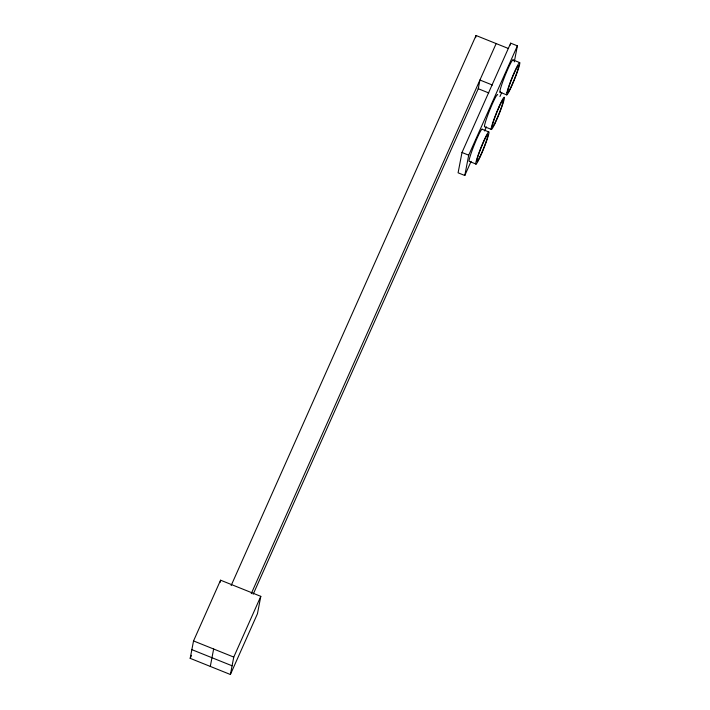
<?xml version="1.0" encoding="UTF-8"?>
<svg xmlns="http://www.w3.org/2000/svg" width="710" height="710" viewBox="0 0 710 710"><rect width="100%" height="100%" fill="white"/><g stroke="black" fill="none" stroke-linecap="round" stroke-linejoin="round"><path stroke-width="1.06" d="M190.182 658.347L193.537 640.935L220.579 580.194L260.801 596.347L257.446 613.759L230.404 674.5L190.182 658.347L191.531 655.312M220.153 582.369L220.579 580.194M210.293 666.424L213.648 649.011M230.404 674.5L233.759 657.087L260.801 596.347M475.62 37.674L476.046 35.5L508.6 48.573M514.288 61.885L517.386 45.848L510.676 43.159L461.997 152.49L458.092 172.805L464.793 175.494L471.103 161.321M464.793 175.494L468.707 155.179L517.386 45.848M510.304 45.094L510.676 43.159M231.149 585.546L476.046 35.5M251.26 593.622L496.157 43.576M253.186 594.226L478.691 87.738M484.619 130.951L486.43 126.904M499.947 96.533L501.748 92.486M512.993 59.906L519.693 62.595M492.376 85.022L479.924 80.017L478.247 88.723L488.782 92.957M500.009 92.193L506.718 94.891M491.497 129.468L484.797 126.779A17.404 1.473 -68.1 0 1 489.847 109.819A17.404 1.473 -68.1 0 1 497.701 94.794M481.966 129.184L488.666 131.882M461.997 152.49L468.707 155.179M476.082 164.09L469.381 161.401A17.404 1.473 -68.1 0 1 474.431 144.441A17.404 1.473 -68.1 0 1 482.285 129.415M193.537 640.935L233.759 657.087M191.86 649.641L232.081 665.794M513.117 60.616A17.404 1.473 -68.1 0 0 507.748 69.305A17.404 1.473 -68.1 0 0 500.213 89.726L499.884 91.483A17.404 1.473 -68.1 0 0 500.577 91.803M518.664 65.95L518.415 67.379A14.502 1.225 -68.1 0 1 509.416 90.081A14.502 1.225 -68.1 0 1 511.04 80.878A14.502 1.225 -68.1 0 1 518.664 65.95M506.913 92.415L506.585 94.181A17.404 1.473 -68.1 0 0 511.954 85.493A17.404 1.473 -68.1 0 0 519.498 65.071L519.818 63.314A17.404 1.473 -68.1 0 0 514.448 71.994A17.404 1.473 -68.1 0 0 506.913 92.415M499.228 106.846L497.799 110.112A14.502 1.225 -68.1 0 0 492.784 126.584A14.502 1.225 -68.1 0 0 502.014 105.444A14.502 1.225 -68.1 0 0 499.228 106.846M494.817 123.868A17.404 1.473 -68.1 0 0 504.411 97.483A17.404 1.473 -68.1 0 0 494.151 118.748A17.404 1.473 -68.1 0 0 494.817 123.868M479.401 158.49A17.404 1.473 -68.1 0 0 488.995 132.104A17.404 1.473 -68.1 0 0 478.735 153.369A17.404 1.473 -68.1 0 0 479.401 158.49M479.898 156.741A14.502 1.225 -68.1 0 0 487.885 134.749A14.502 1.225 -68.1 0 0 479.339 152.472A14.502 1.225 -68.1 0 0 479.898 156.741"/></g></svg>
